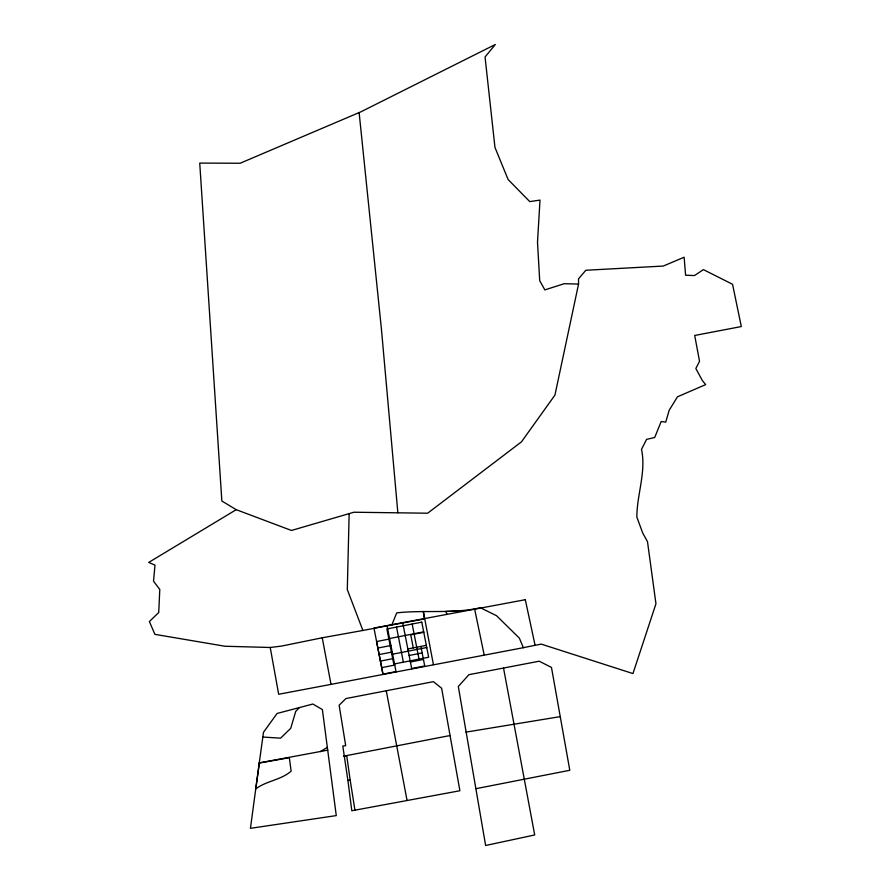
<?xml version="1.0" encoding="UTF-8"?>
<svg xmlns="http://www.w3.org/2000/svg" width="890" height="890" viewBox="0 0 890 890"><rect width="100%" height="100%" fill="white"/><g stroke="black" fill="none" stroke-linecap="round" stroke-linejoin="round"><path stroke-width="1.33" d="M349.158 513.619L347.3 589.581L362.886 630.465L322.247 637.774L331.013 684.377L278.67 694.267L270.226 647.497L281.507 646.084L322.314 637.763M259.257 762.897L263.485 732.292L277.09 713.457L312.857 704.035L322.38 709.541L336.275 815.596L250.435 828.323L259.257 762.897L327.809 750.125M578.556 284.066L554.937 395.093L521.473 441.841L427.656 513.207L353.92 512.228L291.475 530.462L236.228 509.681L221.855 501.003L199.738 163.093L240.144 163.248L360.839 111.851L495.307 44.5L485.05 56.993L494.962 147.429L508.123 179.535L529.773 201.618L539.996 200.083L537.504 242.269L539.707 280.65L544.836 289.895L564.249 283.699L578.556 284.066L578.522 278.87L585.82 270.26L663.284 266.054L684.132 257.232L685.6 275.221L694.534 275.544L703.4 269.614L732.548 284.277L741.314 326.552L694.701 335.463L699.529 361.284L695.846 368.505L702.31 380.475L705.648 384.614L677.468 396.807L669.191 410.223L665.731 422.116L661.192 421.515L654.684 437.513L646.585 439.371L641.512 449.35C646.329 471.889 636.895 494.362 636.851 517.068L642.68 532.954L647.497 541.687L655.952 603.765L632.957 673.574L541.242 644.115L535.079 645.306L525.3 599.704M362.82 630.476L391.822 624.947L396.729 612.865C424.575 609.806 452.888 614.033 480.389 607.736L496.553 615.724L519.36 638.13L523.353 647.686L535.012 645.317M320.344 751.627L327.298 747.355M299.396 707.583L295.747 711.366L290.719 728.309L280.584 738.155L262.717 737.031M236.228 509.681L148.686 562.436L154.994 565.094L153.525 581.203L159.788 589.436L158.732 612.531L149.398 621.543L154.882 634.348L224.992 646.251L270.293 647.486M347.923 780.508L342.795 746.009L345.698 745.675L339.135 705.236L345.932 698.55L433.43 681.662L441.629 688.259L459.896 790.743L351.806 810.745L347.923 780.508L349.236 780.185L350.193 780.185L354.943 810.167M450.073 735.529L343.774 756.144L346.711 755.577L350.193 780.185M331.013 684.377L523.353 647.686M525.367 599.693L373.956 628.04L383.012 674.453M388.785 638.686L423.685 631.856M389.642 638.976L376.592 641.534L382.978 674.142L396.017 671.594M423.774 632.301L410.735 634.848L413.283 647.898M377.872 648.053L390.91 645.506M379.151 654.573L392.19 652.025M407.843 648.966L426.332 645.35M391.856 654.339L426.755 647.508M380.419 661.103L393.469 658.544M409.122 655.485L422.16 652.937M381.699 667.622L394.737 665.064M410.39 662.004L423.44 659.457M411.67 668.524L424.719 665.976L420.892 646.407M476.106 788.651L569.8 770.273L551.477 667.444L539.229 661.203L468.919 674.676L458.317 686.479L485.628 845.5L534.701 834.965L503.551 668.179M391.822 624.947L424.397 618.962L423.34 611.497L433.408 664.596M465.937 732.136L560.233 716.628M459.707 610.996L445.745 611.441L447.025 614.367M474.57 608.771L484.127 654.706M412.159 624.024L419.034 659.112M402.736 622.855L411.736 668.835M396.506 627.083L403.381 662.171M387.039 625.681L396.083 671.894M407.075 800.522L386.293 690.874M359.126 112.574L381.432 329.166L397.852 512.807M259.368 763.019L255.742 788.918C266.511 780.764 280.873 780.107 291.13 771.174L289.339 757.724L259.368 763.019M421.782 622.143L386.883 628.963L393.758 664.062L428.657 657.232L421.782 622.143"/></g></svg>
